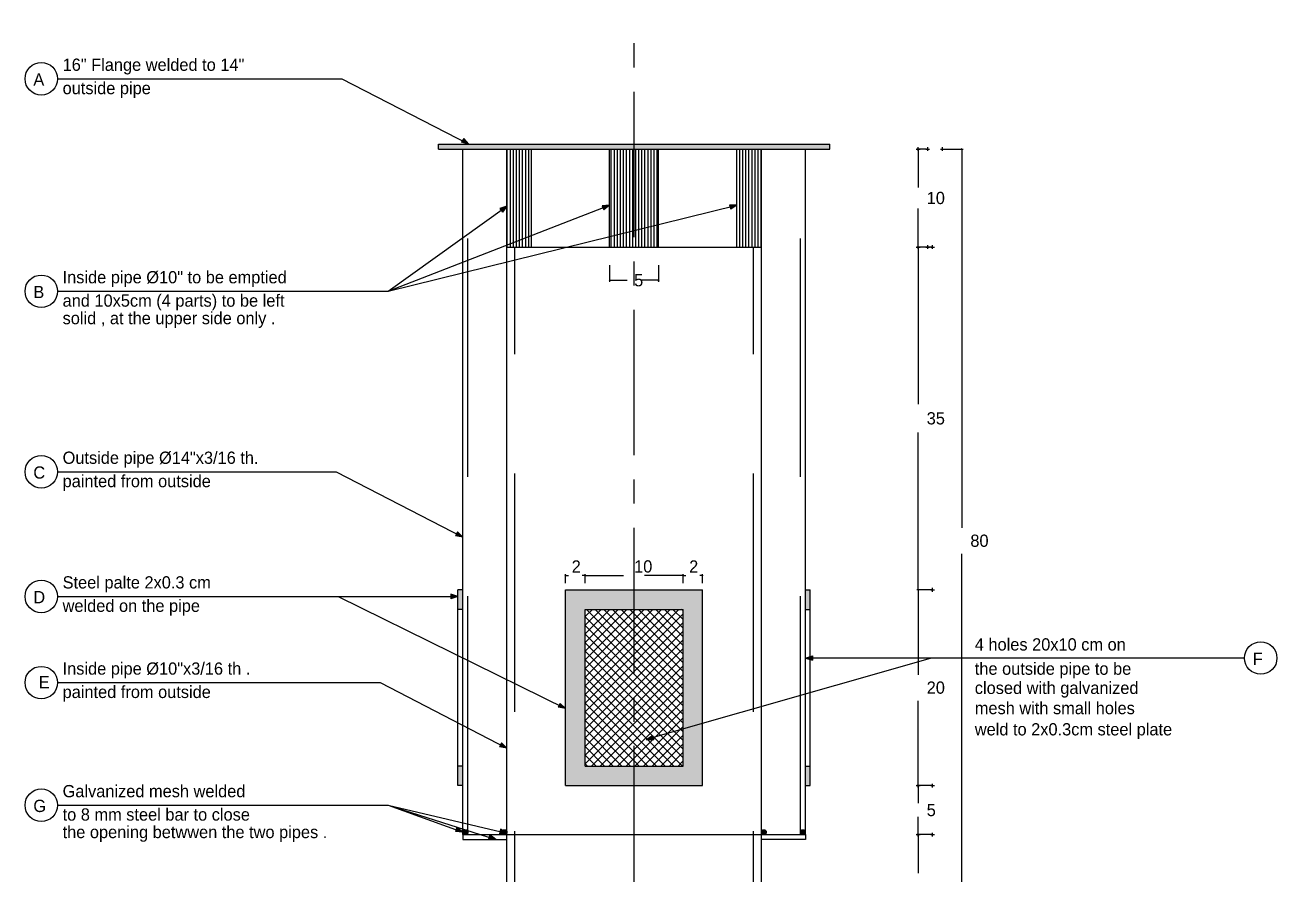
# Model space of a CAD drawing. Extents: x 152000 to 152174, y 158796 to 159332.
# Drawn here: x 152078.25 to 152097.94, y 159044.78 to 159058.14 of the extents above; entities that cross this region are included whole.
import ezdxf

# ---------------------------------------------------------------- set-up
doc = ezdxf.new("R2010")
doc.units = 0
doc.header["$LTSCALE"] = 3
doc.header["$MEASUREMENT"] = 0
doc.header["$PDMODE"] = 2
doc.header["$PDSIZE"] = 0.03
doc.linetypes.add('CENTER2', pattern=[28.575, 19.05, -3.175, 3.175, -3.175])
doc.linetypes.add('DASHED2', pattern=[0.375, 0.25, -0.125])
doc.layers.get('0').update_dxf_attribs({"linetype": 'CONTINUOUS'})
doc.layers.get('DEFPOINTS').update_dxf_attribs({"linetype": 'CONTINUOUS'})
for name, color, linetype in [('HATCH', 40, 'CONTINUOUS'), ('MECNEK', 6, 'CONTINUOUS'), ('NUMBERS', 6, 'CONTINUOUS'), ('SEC', 4, 'CONTINUOUS'), ('TEXT', 7, 'CONTINUOUS')]:
    doc.layers.add(name, color=color, linetype=linetype)

# ---------------------------------------------------------------- blocks, each defined once
blk = doc.blocks.new('_OBLIQUE')
at = {"color": 0, "linetype": 'ByBlock'}
blk.add_line((-0.5, -0.5), (0.5, 0.5), dxfattribs=at)

msp = doc.modelspace()

# ---------------------------------------------------------------- hatches: boundary and pattern name
at = {"layer": 'HATCH'}
h = msp.add_hatch(color=256, dxfattribs=at)
h.paths.add_polyline_path([(152085.05798, 159048.95482), (152085.13498, 159048.95482), (152085.13498, 159049.26282), (152085.05798, 159049.26282)])
h.paths.add_polyline_path([(152085.13498, 159046.49082), (152085.05798, 159046.49082), (152085.05798, 159046.18282), (152085.13498, 159046.18282)])
h = msp.add_hatch(color=256, dxfattribs=at)
h.paths.add_polyline_path([(152086.75197, 159049.26282), (152086.75197, 159046.18282), (152087.82997, 159046.18282), (152087.82997, 159046.49082), (152087.05997, 159046.49082), (152087.05997, 159048.95482), (152087.82997, 159048.95482), (152087.82997, 159049.26282)])
h.paths.add_polyline_path([(152087.82997, 159049.26282), (152087.82997, 159048.95482), (152088.59997, 159048.95482), (152088.59997, 159046.49082), (152087.82997, 159046.49082), (152087.82997, 159046.18282), (152088.90797, 159046.18282), (152088.90797, 159049.26282)])
h = msp.add_hatch(color=256, dxfattribs=at)
h.paths.add_polyline_path([(152090.60197, 159049.26282), (152090.52497, 159049.26282), (152090.52497, 159048.95482), (152090.60197, 159048.95482)])
h.paths.add_polyline_path([(152090.52497, 159046.18282), (152090.60197, 159046.18282), (152090.60197, 159046.49082), (152090.52497, 159046.49082)])
at = {"layer": 'MECNEK'}
h = msp.add_hatch(color=256, dxfattribs=at)
h.paths.add_polyline_path([(152084.74998, 159056.26981), (152084.74998, 159056.19281), (152087.82997, 159056.19281), (152087.82997, 159056.26981)])
h.paths.add_polyline_path([(152087.82997, 159056.26981), (152087.82997, 159056.19281), (152090.90997, 159056.19281), (152090.90997, 159056.26981)])
at = {"layer": 'SEC'}
for points in [[(152085.13722, 159045.45132, 1), (152085.21422, 159045.45132, 1)], [(152085.75098, 159045.45132, 1), (152085.82798, 159045.45132, 1)], [(152089.83197, 159045.45132, 1), (152089.90897, 159045.45132, 1)], [(152090.44573, 159045.45132, 1), (152090.52273, 159045.45132, 1)]]:
    msp.add_hatch(color=256, dxfattribs=at).paths.add_polyline_path(points)
at = {"layer": 'TEXT'}
for points in [[(152085.1527, 159056.36067), (152085.11427, 159056.30179), (152085.22758, 159056.26981)], [(152085.71667, 159055.25639), (152085.75838, 159055.19979), (152085.82798, 159055.29476)], [(152087.32742, 159055.30263), (152087.3521, 159055.23679), (152087.44497, 159055.30915)], [(152089.32925, 159055.31303), (152089.34928, 159055.24563), (152089.44697, 159055.31135)], [(152085.05139, 159050.17251), (152085.01904, 159050.11008), (152085.13498, 159050.08959)], [(152084.94549, 159049.19244), (152084.94574, 159049.12213), (152085.05798, 159049.15769)], [(152090.52497, 159048.18962), (152090.63721, 159048.15407), (152090.63746, 159048.22438)], [(152086.66839, 159047.47645), (152086.63603, 159047.41403), (152086.75197, 159047.39354)], [(152088.01835, 159046.90676), (152088.13596, 159046.9012), (152088.11815, 159046.96922)], [(152085.74439, 159046.85716), (152085.71204, 159046.79473), (152085.82798, 159046.77424)], [(152085.04258, 159045.52653), (152085.01747, 159045.46086), (152085.13498, 159045.45356)], [(152085.56148, 159045.4088), (152085.53636, 159045.34312), (152085.65387, 159045.33582)], [(152085.7258, 159045.4958), (152085.71068, 159045.42714), (152085.82798, 159045.4373)]]:
    msp.add_hatch(color=5, dxfattribs=at).paths.add_polyline_path(points)

# ---------------------------------------------------------------- linework, layer by layer
at = {"color": 8, "linetype": 'ByBlock'}
for p, q in [((152092.42994, 159056.19281), (152092.27527, 159056.19281)), ((152092.29837, 159056.19281), (152092.29837, 159055.58836)), ((152092.69962, 159056.19281), (152093.00852, 159056.19281)), ((152092.98542, 159056.19281), (152092.98542, 159050.23687)), ((152092.29837, 159054.65281), (152092.29837, 159055.25726)), ((152092.42994, 159054.65281), (152092.27527, 159054.65281)), ((152092.50694, 159054.65281), (152092.27527, 159054.65281)), ((152092.29837, 159054.65281), (152092.29837, 159052.18112)), ((152087.44497, 159054.36732), (152087.44497, 159054.10637)), ((152088.21497, 159054.36732), (152088.21497, 159054.10637)), ((152087.44497, 159054.12947), (152087.72217, 159054.12947)), ((152088.21497, 159054.12947), (152087.93777, 159054.12947)), ((152092.29837, 159049.26282), (152092.29837, 159051.73452)), ((152092.98542, 159043.87282), (152092.98542, 159049.82877)), ((152086.75197, 159049.36449), (152086.75197, 159049.50878)), ((152087.05997, 159049.36449), (152087.05997, 159049.50878)), ((152087.05997, 159049.36449), (152087.05997, 159049.50878)), ((152088.59997, 159049.36449), (152088.59997, 159049.50878)), ((152088.59997, 159049.36449), (152088.59997, 159049.50878)), ((152088.90797, 159049.36449), (152088.90797, 159049.50878)), ((152086.75197, 159049.48568), (152086.79817, 159049.48568)), ((152087.05997, 159049.48568), (152087.01377, 159049.48568)), ((152087.05997, 159049.48568), (152087.66442, 159049.48568)), ((152088.59997, 159049.48568), (152087.99552, 159049.48568)), ((152088.59997, 159049.48568), (152088.64617, 159049.48568)), ((152088.90797, 159049.48568), (152088.86177, 159049.48568)), ((152092.50694, 159049.26282), (152092.27527, 159049.26282)), ((152092.50694, 159049.26282), (152092.27527, 159049.26282)), ((152092.29837, 159049.26282), (152092.29837, 159047.92687)), ((152092.29837, 159046.18282), (152092.29837, 159047.51877)), ((152092.50694, 159046.18282), (152092.27527, 159046.18282)), ((152092.50694, 159046.18282), (152092.27527, 159046.18282)), ((152092.29837, 159046.18282), (152092.29837, 159045.90562)), ((152092.29837, 159045.41282), (152092.29837, 159045.69002)), ((152092.50694, 159045.41282), (152092.27527, 159045.41282)), ((152092.50694, 159045.41282), (152092.27527, 159045.41282)), ((152092.29837, 159045.41282), (152092.29837, 159044.80837))]:
    msp.add_line(p, q, dxfattribs=at)
for p in [(152092.29837, 159056.19281), (152092.44919, 159056.19281), (152092.68037, 159056.19281), (152092.29837, 159054.65281), (152092.44919, 159054.65281), (152092.52619, 159054.65281), (152092.52619, 159049.26282), (152092.52619, 159049.26282), (152092.29837, 159046.18282), (152092.52619, 159046.18282), (152092.52619, 159046.18282), (152092.29837, 159045.41282), (152092.52619, 159045.41282), (152092.52619, 159045.41282)]:
    msp.add_point(p, dxfattribs=at)
at = {"layer": 'DEFPOINTS', "color": 0, "linetype": 'ByBlock'}
for p in [(152087.44497, 159054.38657), (152088.21497, 159054.38657), (152088.21497, 159054.12947), (152086.75197, 159049.48568), (152086.75197, 159049.34524), (152087.05997, 159049.48568), (152087.05997, 159049.34524), (152087.05997, 159049.34524), (152088.59997, 159049.48568), (152088.59997, 159049.34524), (152088.59997, 159049.34524), (152088.90797, 159049.34524)]:
    msp.add_point(p, dxfattribs=at)
at = {"layer": 'HATCH'}
for p, q in [((152085.83498, 159054.65281), (152085.83498, 159056.19281)), ((152085.8831, 159054.65281), (152085.8831, 159056.19281)), ((152085.93123, 159054.65281), (152085.93123, 159056.19281)), ((152085.97935, 159054.65281), (152085.97935, 159056.19281)), ((152086.02748, 159054.65281), (152086.02748, 159056.19281)), ((152086.0756, 159054.65281), (152086.0756, 159056.19281)), ((152086.12373, 159054.65281), (152086.12373, 159056.19281)), ((152086.17185, 159054.65281), (152086.17185, 159056.19281)), ((152087.47123, 159054.65281), (152087.47123, 159056.19281)), ((152087.51935, 159054.65281), (152087.51935, 159056.19281)), ((152087.56748, 159054.65281), (152087.56748, 159056.19281)), ((152087.6156, 159054.65281), (152087.6156, 159056.19281)), ((152087.66373, 159054.65281), (152087.66373, 159056.19281)), ((152087.71185, 159054.65281), (152087.71185, 159056.19281)), ((152087.75998, 159054.65281), (152087.75998, 159056.19281)), ((152087.8081, 159054.65281), (152087.8081, 159056.19281)), ((152087.85623, 159054.65281), (152087.85623, 159056.19281)), ((152087.90435, 159054.65281), (152087.90435, 159056.19281)), ((152087.95248, 159054.65281), (152087.95248, 159056.19281)), ((152088.0006, 159054.65281), (152088.0006, 159056.19281)), ((152088.04873, 159054.65281), (152088.04873, 159056.19281)), ((152088.09685, 159054.65281), (152088.09685, 159056.19281)), ((152088.14498, 159054.65281), (152088.14498, 159056.19281)), ((152088.1931, 159054.65281), (152088.1931, 159056.19281)), ((152089.49247, 159054.65281), (152089.49247, 159056.19281)), ((152089.5406, 159054.65281), (152089.5406, 159056.19281)), ((152089.58872, 159054.65281), (152089.58872, 159056.19281)), ((152089.63685, 159054.65281), (152089.63685, 159056.19281)), ((152089.68497, 159054.65281), (152089.68497, 159056.19281)), ((152089.7331, 159054.65281), (152089.7331, 159056.19281)), ((152089.78122, 159054.65281), (152089.78122, 159056.19281)), ((152089.82935, 159054.65281), (152089.82935, 159056.19281))]:
    msp.add_line(p, q, dxfattribs=at)
at = {"layer": 'MECNEK'}
for p, q in [((152084.74998, 159056.19281), (152084.74998, 159056.26981)), ((152084.74998, 159056.26981), (152090.90997, 159056.26981)), ((152090.90997, 159056.19281), (152090.90997, 159056.26981)), ((152084.74998, 159056.19281), (152090.90997, 159056.19281)), ((152085.13498, 159045.41282), (152085.13498, 159056.19281)), ((152085.82798, 159041.71683), (152085.82798, 159056.19281)), ((152086.21298, 159054.65281), (152086.21298, 159056.19281)), ((152087.44497, 159054.65281), (152087.44497, 159056.19281)), ((152088.21497, 159054.65281), (152088.21497, 159056.19281)), ((152089.44697, 159054.65281), (152089.44697, 159056.19281)), ((152089.83197, 159041.71683), (152089.83197, 159056.19281)), ((152090.52497, 159045.41282), (152090.52497, 159056.19281)), ((152085.82798, 159054.65281), (152089.83197, 159054.65281)), ((152085.13498, 159049.26282), (152085.05798, 159049.26282)), ((152085.05798, 159048.95482), (152085.05798, 159049.26282)), ((152086.75197, 159049.26282), (152088.90797, 159049.26282)), ((152086.75197, 159046.18282), (152086.75197, 159049.26282)), ((152088.90797, 159046.18282), (152088.90797, 159049.26282)), ((152090.52497, 159049.26282), (152090.60197, 159049.26282)), ((152090.60197, 159048.95482), (152090.60197, 159049.26282)), ((152085.13498, 159048.95482), (152085.05798, 159048.95482)), ((152087.05997, 159048.95482), (152088.59997, 159048.95482)), ((152087.05997, 159046.49082), (152087.05997, 159048.95482)), ((152088.59997, 159046.49082), (152088.59997, 159048.95482)), ((152090.52497, 159048.95482), (152090.60197, 159048.95482)), ((152085.05798, 159046.18282), (152085.05798, 159046.49082)), ((152085.13498, 159046.49082), (152085.05798, 159046.49082)), ((152087.05997, 159046.49082), (152088.59997, 159046.49082)), ((152090.52497, 159046.49082), (152090.60197, 159046.49082)), ((152090.60197, 159046.18282), (152090.60197, 159046.49082)), ((152085.13498, 159046.18282), (152085.05798, 159046.18282)), ((152086.75197, 159046.18282), (152088.90797, 159046.18282)), ((152090.52497, 159046.18282), (152090.60197, 159046.18282)), ((152085.13498, 159045.41282), (152090.52497, 159045.41282))]:
    msp.add_line(p, q, dxfattribs=at)
at = {"layer": 'MECNEK', "linetype": 'DASHED2', "ltscale": 5}
for p, q in [((152085.21198, 159045.41282), (152085.21198, 159056.19281)), ((152090.44797, 159045.41282), (152090.44797, 159056.19281)), ((152085.95118, 159041.71683), (152085.95118, 159054.65281)), ((152089.70877, 159041.71683), (152089.70877, 159054.65281)), ((152085.05798, 159046.49082), (152085.05798, 159048.95482)), ((152090.60197, 159046.49082), (152090.60197, 159048.95482))]:
    msp.add_line(p, q, dxfattribs=at)
at = {"layer": 'MECNEK', "linetype": 'DASHED2'}
for p, q in [((152085.13498, 159045.41282), (152085.13498, 159045.33582)), ((152090.52497, 159045.41282), (152090.52497, 159045.33582)), ((152085.13498, 159045.33582), (152085.82798, 159045.33582)), ((152090.52497, 159045.33582), (152089.83197, 159045.33582))]:
    msp.add_line(p, q, dxfattribs=at)
at = {"layer": 'NUMBERS', "color": 8, "linetype": 'CENTER2', "ltscale": 0.04}
msp.add_line((152087.82997, 159037.66292), (152087.82997, 159058.14335), dxfattribs=at)
at = {"layer": 'SEC'}
for p, q in [((152087.71764, 159048.95482), (152087.05997, 159048.29715)), ((152087.58153, 159048.95482), (152087.05997, 159048.43327)), ((152087.44541, 159048.95482), (152087.05997, 159048.56938)), ((152087.30929, 159048.95482), (152087.05997, 159048.7055)), ((152087.17317, 159048.95482), (152087.05997, 159048.84162)), ((152087.82997, 159048.93103), (152087.05997, 159048.16103)), ((152087.82997, 159048.20528), (152087.08044, 159048.95482)), ((152087.82997, 159048.3414), (152087.21656, 159048.95482)), ((152087.82997, 159048.47752), (152087.35268, 159048.95482)), ((152087.82997, 159048.61364), (152087.48879, 159048.95482)), ((152087.82997, 159048.74976), (152087.62491, 159048.95482)), ((152087.82997, 159048.88587), (152087.76103, 159048.95482)), ((152088.53435, 159048.95482), (152087.82997, 159048.25044)), ((152088.39823, 159048.95482), (152087.82997, 159048.38656)), ((152088.26212, 159048.95482), (152087.82997, 159048.52268)), ((152088.126, 159048.95482), (152087.82997, 159048.65879)), ((152087.98988, 159048.95482), (152087.82997, 159048.79491)), ((152087.85376, 159048.95482), (152087.82997, 159048.93103)), ((152088.59997, 159048.25199), (152087.89715, 159048.95482)), ((152088.59997, 159048.38811), (152088.03327, 159048.95482)), ((152088.59997, 159048.52423), (152088.16938, 159048.95482)), ((152088.59997, 159048.66035), (152088.3055, 159048.95482)), ((152088.59997, 159048.79646), (152088.44162, 159048.95482)), ((152088.59997, 159048.93258), (152088.57774, 159048.95482)), ((152087.82997, 159048.06917), (152087.05997, 159048.83917)), ((152087.82997, 159048.79491), (152087.05997, 159048.02491)), ((152088.59997, 159048.11587), (152087.82997, 159048.88587)), ((152088.59997, 159048.88432), (152087.82997, 159048.11432)), ((152088.59997, 159047.97976), (152087.82997, 159048.74976)), ((152088.59997, 159048.7482), (152087.82997, 159047.9782)), ((152087.82997, 159047.93305), (152087.05997, 159048.70305)), ((152087.82997, 159048.65879), (152087.05997, 159047.88879)), ((152087.82997, 159047.79693), (152087.05997, 159048.56693)), ((152087.82997, 159048.52268), (152087.05997, 159047.75268)), ((152088.59997, 159047.84364), (152087.82997, 159048.61364)), ((152088.59997, 159048.61209), (152087.82997, 159047.84209)), ((152087.82997, 159047.66081), (152087.05997, 159048.43081)), ((152087.82997, 159048.38656), (152087.05997, 159047.61656)), ((152088.59997, 159047.70752), (152087.82997, 159048.47752)), ((152088.59997, 159048.47597), (152087.82997, 159047.70597)), ((152088.59997, 159047.5714), (152087.82997, 159048.3414)), ((152088.59997, 159048.33985), (152087.82997, 159047.56985)), ((152087.82997, 159047.52469), (152087.05997, 159048.29469)), ((152087.82997, 159048.25044), (152087.05997, 159047.48044)), ((152087.82997, 159047.38858), (152087.05997, 159048.15858)), ((152088.59997, 159047.43529), (152087.82997, 159048.20528)), ((152088.59997, 159048.20373), (152087.82997, 159047.43373)), ((152087.82997, 159048.11432), (152087.05997, 159047.34432)), ((152087.82997, 159047.25246), (152087.05997, 159048.02246)), ((152087.82997, 159047.9782), (152087.05997, 159047.2082)), ((152088.59997, 159047.29917), (152087.82997, 159048.06917)), ((152088.59997, 159048.06761), (152087.82997, 159047.29761)), ((152088.59997, 159047.16305), (152087.82997, 159047.93305)), ((152088.59997, 159047.9315), (152087.82997, 159047.1615)), ((152087.82997, 159047.11634), (152087.05997, 159047.88634)), ((152087.82997, 159047.84209), (152087.05997, 159047.07209)), ((152087.82997, 159046.98022), (152087.05997, 159047.75022)), ((152088.59997, 159047.02693), (152087.82997, 159047.79693)), ((152088.59997, 159047.79538), (152087.82997, 159047.02538)), ((152087.82997, 159047.70597), (152087.05997, 159046.93597)), ((152087.82997, 159046.84411), (152087.05997, 159047.6141)), ((152087.82997, 159047.56985), (152087.05997, 159046.79985)), ((152088.59997, 159046.89081), (152087.82997, 159047.66081)), ((152088.59997, 159047.65926), (152087.82997, 159046.88926)), ((152087.82997, 159046.70799), (152087.05997, 159047.47799)), ((152087.82997, 159047.43373), (152087.05997, 159046.66373)), ((152087.82997, 159046.57187), (152087.05997, 159047.34187)), ((152088.59997, 159046.7547), (152087.82997, 159047.52469)), ((152088.59997, 159047.52314), (152087.82997, 159046.75314)), ((152088.59997, 159046.61858), (152087.82997, 159047.38858)), ((152088.59997, 159047.38702), (152087.82997, 159046.61702)), ((152087.82997, 159047.29761), (152087.05997, 159046.52762)), ((152087.7749, 159046.49082), (152087.05997, 159047.20575)), ((152087.82997, 159047.1615), (152087.1593, 159046.49082)), ((152088.59161, 159046.49082), (152087.82997, 159047.25246)), ((152088.59997, 159047.25091), (152087.83989, 159046.49082)), ((152087.63879, 159046.49082), (152087.05997, 159047.06963)), ((152087.82997, 159047.02538), (152087.29542, 159046.49082)), ((152088.45549, 159046.49082), (152087.82997, 159047.11634)), ((152088.31938, 159046.49082), (152087.82997, 159046.98022)), ((152088.59997, 159047.11479), (152087.97601, 159046.49082)), ((152088.59997, 159046.97867), (152088.11212, 159046.49082)), ((152087.50267, 159046.49082), (152087.05997, 159046.93351)), ((152087.36655, 159046.49082), (152087.05997, 159046.7974)), ((152087.82997, 159046.88926), (152087.43153, 159046.49082)), ((152087.82997, 159046.75314), (152087.56765, 159046.49082)), ((152088.18326, 159046.49082), (152087.82997, 159046.84411)), ((152088.59997, 159046.84255), (152088.24824, 159046.49082)), ((152087.23043, 159046.49082), (152087.05997, 159046.66128)), ((152087.82997, 159046.61702), (152087.70377, 159046.49082)), ((152088.04714, 159046.49082), (152087.82997, 159046.70799)), ((152087.91102, 159046.49082), (152087.82997, 159046.57187)), ((152088.59997, 159046.70643), (152088.38436, 159046.49082)), ((152088.59997, 159046.57032), (152088.52048, 159046.49082)), ((152087.09431, 159046.49082), (152087.05997, 159046.52516))]:
    msp.add_line(p, q, dxfattribs=at)
for centre in [(152085.17572, 159045.45132), (152085.78948, 159045.45132), (152089.87047, 159045.45132), (152090.48423, 159045.45132)]:
    msp.add_circle(centre, 0.0385, dxfattribs=at)
at = {"layer": 'TEXT', "color": 2}
for p, q in [((152078.75827, 159057.29825), (152083.23312, 159057.29825)), ((152083.23312, 159057.29825), (152085.22758, 159056.26981)), ((152083.96212, 159053.95673), (152089.44697, 159055.31135)), ((152083.96212, 159053.95673), (152087.44497, 159055.30915)), ((152083.96212, 159053.95673), (152085.82798, 159055.29476)), ((152078.75827, 159053.95673), (152083.96212, 159053.95673)), ((152078.75827, 159051.11803), (152083.14052, 159051.11803)), ((152083.14052, 159051.11803), (152085.13498, 159050.08959)), ((152078.75827, 159049.15769), (152085.05798, 159049.15769)), ((152083.17399, 159049.15769), (152086.75197, 159047.39354)), ((152092.48959, 159048.18241), (152088.01835, 159046.90676)), ((152097.43279, 159048.18962), (152090.52497, 159048.18962)), ((152078.75827, 159047.80267), (152083.83352, 159047.80267)), ((152083.83352, 159047.80267), (152085.82798, 159046.77424)), ((152078.75827, 159045.87502), (152083.96212, 159045.87502)), ((152083.96212, 159045.87502), (152085.13725, 159045.45274)), ((152083.96212, 159045.87502), (152085.82798, 159045.4373)), ((152083.96212, 159045.87502), (152085.65387, 159045.33582))]:
    msp.add_line(p, q, dxfattribs=at)
at = {"layer": 'TEXT', "color": 5}
for p, q in [((152085.1527, 159056.36067), (152085.11427, 159056.30179)), ((152085.22758, 159056.26981), (152085.11427, 159056.30179)), ((152085.22758, 159056.26981), (152085.1527, 159056.36067)), ((152085.82798, 159055.29476), (152085.71667, 159055.25639)), ((152085.71667, 159055.25639), (152085.75838, 159055.19979)), ((152085.82798, 159055.29476), (152085.75838, 159055.19979)), ((152087.44497, 159055.30915), (152087.32742, 159055.30263)), ((152087.32742, 159055.30263), (152087.3521, 159055.23679)), ((152087.44497, 159055.30915), (152087.3521, 159055.23679)), ((152089.32925, 159055.31303), (152089.34928, 159055.24563)), ((152089.44697, 159055.31135), (152089.32925, 159055.31303)), ((152089.44697, 159055.31135), (152089.34928, 159055.24563)), ((152085.05139, 159050.17251), (152085.01904, 159050.11008)), ((152085.13498, 159050.08959), (152085.01904, 159050.11008)), ((152085.13498, 159050.08959), (152085.05139, 159050.17251)), ((152085.05798, 159049.15769), (152084.94549, 159049.19244)), ((152084.94549, 159049.19244), (152084.94574, 159049.12213)), ((152085.05798, 159049.15769), (152084.94574, 159049.12213)), ((152090.52497, 159048.18962), (152090.63746, 159048.22438)), ((152090.52497, 159048.18962), (152090.63721, 159048.15407)), ((152090.63746, 159048.22438), (152090.63721, 159048.15407)), ((152086.66839, 159047.47645), (152086.63603, 159047.41403)), ((152086.75197, 159047.39354), (152086.63603, 159047.41403)), ((152086.75197, 159047.39354), (152086.66839, 159047.47645)), ((152088.01835, 159046.90676), (152088.11815, 159046.96922)), ((152088.11815, 159046.96922), (152088.13596, 159046.9012)), ((152085.74439, 159046.85716), (152085.71204, 159046.79473)), ((152085.82798, 159046.77424), (152085.71204, 159046.79473)), ((152085.82798, 159046.77424), (152085.74439, 159046.85716)), ((152088.01835, 159046.90676), (152088.13596, 159046.9012)), ((152085.04258, 159045.52653), (152085.01747, 159045.46086)), ((152085.13498, 159045.45356), (152085.01747, 159045.46086)), ((152085.13498, 159045.45356), (152085.04258, 159045.52653)), ((152085.56148, 159045.4088), (152085.53636, 159045.34312)), ((152085.65387, 159045.33582), (152085.56148, 159045.4088)), ((152085.7258, 159045.4958), (152085.71068, 159045.42714)), ((152085.82798, 159045.4373), (152085.71068, 159045.42714)), ((152085.82798, 159045.4373), (152085.7258, 159045.4958)), ((152085.65387, 159045.33582), (152085.53636, 159045.34312))]:
    msp.add_line(p, q, dxfattribs=at)
at = {"layer": 'TEXT', "color": 2}
for centre in [(152078.5028, 159057.29825), (152078.5028, 159053.95673), (152078.5028, 159051.11803), (152078.5028, 159049.15769), (152097.68826, 159048.18962), (152078.5028, 159047.80267), (152078.5028, 159045.87502)]:
    msp.add_circle(centre, 0.25547, dxfattribs=at)

# ---------------------------------------------------------------- block references
at = {"color": 8, "linetype": 'ByBlock'}
for p, xscale, yscale, zscale, rotation in [((152092.29837, 159056.19281), 0.0192500000011205, 0.0192500000011205, 0.0192500000011205, 90), ((152092.98542, 159056.19281), 0.0192500000011205, 0.0192500000011205, 0.0192500000011205, 90), ((152092.29837, 159054.65281), 0.0192500000011205, 0.0192500000011205, 0.0192500000011205, 270), ((152092.29837, 159054.65281), 0.0192500000011205, 0.0192500000011205, 0.0192500000011205, 90), ((152087.44497, 159054.12947), 0.01924999999551801, 0.01924999999551801, 0.01924999999551801, 180), ((152086.75197, 159049.48568), 0.01924999999551801, 0.01924999999551801, 0.01924999999551801, 180), ((152087.05997, 159049.48568), 0.01924999999551801, 0.01924999999551801, 0.01924999999551801, 180), ((152088.59997, 159049.48568), 0.01924999999551801, 0.01924999999551801, 0.01924999999551801, 180), ((152092.29837, 159049.26282), 0.0192500000011205, 0.0192500000011205, 0.0192500000011205, 270), ((152092.29837, 159049.26282), 0.0192500000011205, 0.0192500000011205, 0.0192500000011205, 90), ((152092.29837, 159046.18282), 0.0192500000011205, 0.0192500000011205, 0.0192500000011205, 90), ((152092.29837, 159046.18282), 0.0192500000011205, 0.0192500000011205, 0.0192500000011205, 270), ((152092.29837, 159045.41282), 0.0192500000011205, 0.0192500000011205, 0.0192500000011205, 90), ((152092.29837, 159045.41282), 0.0192500000011205, 0.0192500000011205, 0.0192500000011205, 270)]:
    msp.add_blockref('_OBLIQUE', p, dxfattribs=dict(at, xscale=xscale, yscale=yscale, zscale=zscale, rotation=rotation))
at = {"color": 8, "linetype": 'ByBlock', "xscale": 0.01924999999551801, "yscale": 0.01924999999551801, "zscale": 0.01924999999551801}
for p in [(152088.21497, 159054.12947), (152087.05997, 159049.48568), (152088.59997, 159049.48568), (152088.90797, 159049.48568)]:
    msp.add_blockref('_OBLIQUE', p, dxfattribs=at)

# ---------------------------------------------------------------- texts
at = {"layer": 'TEXT', "color": 0}
for s, height, p in [('16" Flange welded to 14"', 0.1924998, (152078.8384, 159057.42336)), ('A', 0.1925, (152078.37797, 159057.19082)), ('outside pipe', 0.1924998, (152078.8384, 159057.05584)), ('Inside pipe %%C10" to be emptied', 0.1924998, (152078.8384, 159054.08184)), ('B', 0.1925, (152078.37797, 159053.8493)), ('and 10x5cm (4 parts) to be left', 0.1924998, (152078.8384, 159053.71433)), ('solid , at the upper side only .', 0.1924998, (152078.8384, 159053.43868)), ('Outside pipe %%C14"x3/16 th.', 0.1924998, (152078.8384, 159051.24314)), ('C', 0.1925, (152078.37797, 159051.0106)), ('painted from outside', 0.1924998, (152078.8384, 159050.87562)), ('Steel palte 2x0.3 cm', 0.1924998, (152078.8384, 159049.2828)), ('D', 0.1925, (152078.37797, 159049.05026)), ('welded on the pipe', 0.1924998, (152078.8384, 159048.91528)), ('4 holes 20x10 cm on', 0.1924998, (152093.1899, 159048.30752)), ('Inside pipe %%c10"x3/16 th .', 0.1924998, (152078.8384, 159047.92778)), ('the outside pipe to be', 0.1924998, (152093.1899, 159047.92609)), ('F', 0.1925, (152097.56342, 159048.0822)), ('E', 0.1925, (152078.46201, 159047.7149)), ('painted from outside', 0.1924998, (152078.8384, 159047.56027)), ('closed with galvanized', 0.1924998, (152093.1899, 159047.62413)), ('mesh with small holes ', 0.1924998, (152093.1899, 159047.30627)), ('weld to 2x0.3cm steel plate', 0.1924998, (152093.1899, 159046.97252)), ('Galvanized mesh welded ', 0.1924998, (152078.8384, 159046.00013)), ('G', 0.1925, (152078.37797, 159045.76759)), ('to 8 mm steel bar to close', 0.1924998, (152078.8384, 159045.63261)), ('the opening betwwen the two pipes .', 0.1924998, (152078.8384, 159045.35697))]:
    msp.add_text(s, height=height, dxfattribs=at).set_placement(p)
at = {"layer": 'TEXT', "color": 0, "char_height": 0.1925, "attachment_point": 4}
for s, insert in [('\\A1;10', (152092.43308, 159055.42281)), ('\\A1;5', (152087.82997, 159054.12947)), ('\\A1;35', (152092.43308, 159051.95782)), ('\\A1;80', (152093.12013, 159050.03282)), ('\\A1;2', (152086.84774, 159049.62874)), ('\\A1;10', (152087.82997, 159049.62874)), ('\\A1;2', (152088.69574, 159049.62874)), ('\\A1;20', (152092.43308, 159047.72282)), ('\\A1;5', (152092.43308, 159045.79782))]:
    msp.add_mtext(s, dxfattribs=dict(at, insert=insert))

doc.saveas('drawing.dxf')
